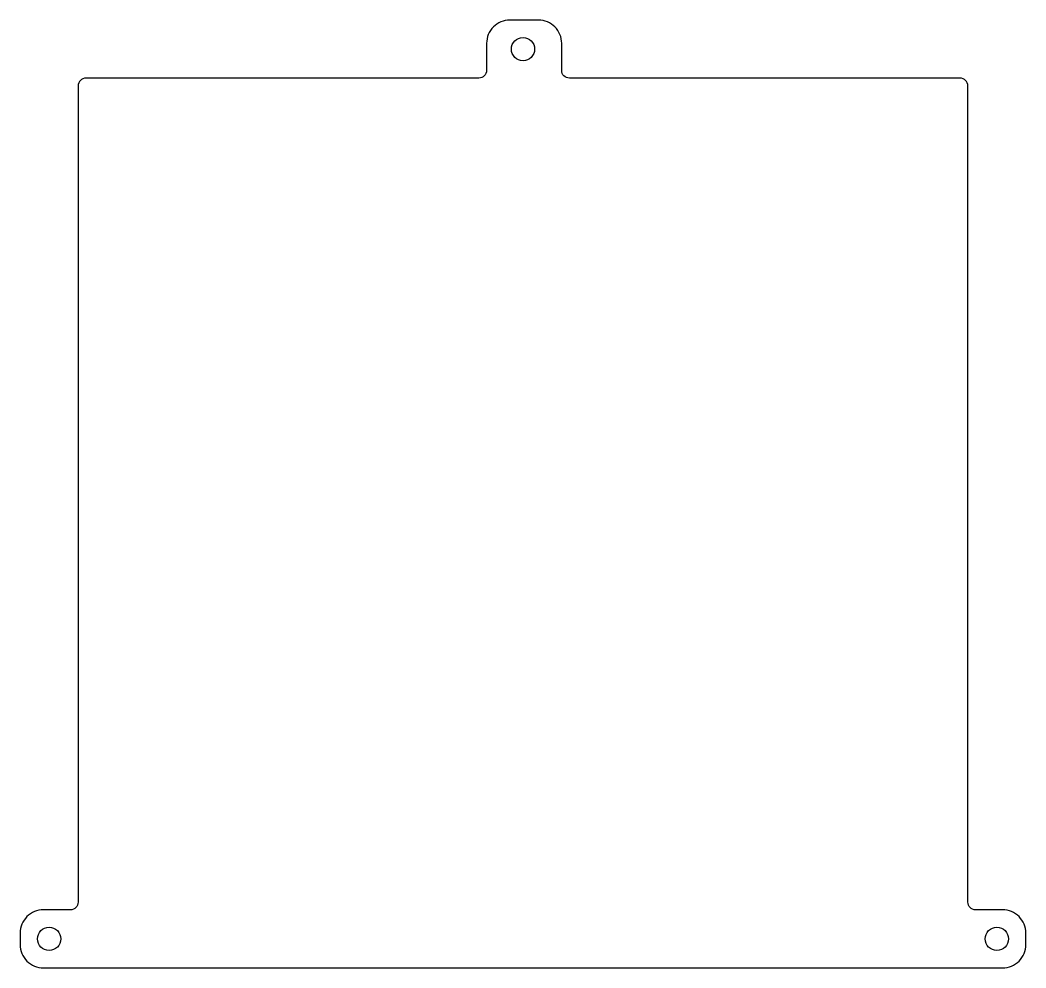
# Model space of a CAD drawing. Header units: millimetres. Extents: x -65 to 65, y -58 to 65.
import ezdxf

# ---------------------------------------------------------------- set-up
doc = ezdxf.new("R2010")
doc.units = ezdxf.units.MM
doc.layers.get('0').update_dxf_attribs({"linetype": 'CONTINUOUS'})

msp = doc.modelspace()

# ---------------------------------------------------------------- linework, layer by layer
msp.add_lwpolyline([(57.5, -49), (57.5, 56.5, 0.414214), (56.5, 57.5), (6, 57.5, -0.414214), (5, 58.5), (5, 62, 0.414214), (2, 65), (-1.71, 65, 0.414214), (-4.71, 62), (-4.71, 58.5, -0.414214), (-5.71, 57.5), (-56.5, 57.5, 0.414214), (-57.5, 56.5), (-57.5, -49, -0.414214), (-58.5, -50), (-62, -50, 0.414214), (-65, -53), (-65, -54.5, 0.414214), (-62, -57.5), (-57.5, -57.5), (57.5, -57.5), (62, -57.5, 0.414214), (65, -54.5), (65, -53, 0.414214), (62, -50), (58.5, -50, -0.414214)], format="xyb", close=True)
for centre in [(0, 61.25), (-61.25, -53.75), (61.25, -53.75)]:
    msp.add_circle(centre, 1.5)

doc.saveas('drawing.dxf')
